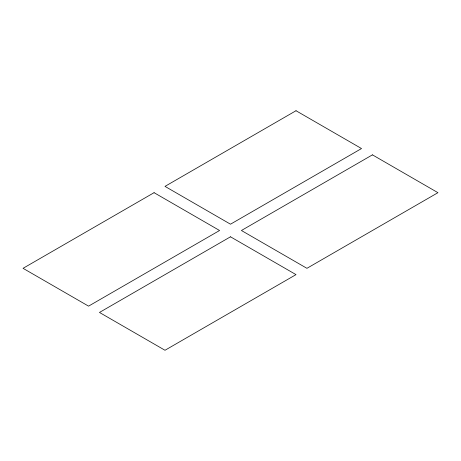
<?xml version="1.0" encoding="UTF-8"?>
<svg xmlns="http://www.w3.org/2000/svg" width="461" height="461" viewBox="0 0 461 461"><rect width="100%" height="100%" fill="white"/><g stroke="black" fill="none" stroke-linecap="round" stroke-linejoin="round"><path stroke-width="0.69" d="M154.072 192.681L23.05 268.319L88.558 306.144L219.58 230.5L154.072 192.681M296.008 110.732L164.992 186.377L230.5 224.196L361.522 148.551L296.008 110.732M230.5 236.804L99.478 312.449L164.992 350.268L296.008 274.623L230.5 236.804M372.442 154.856L241.42 230.5L306.928 268.319L437.95 192.681L372.442 154.856"/></g></svg>
